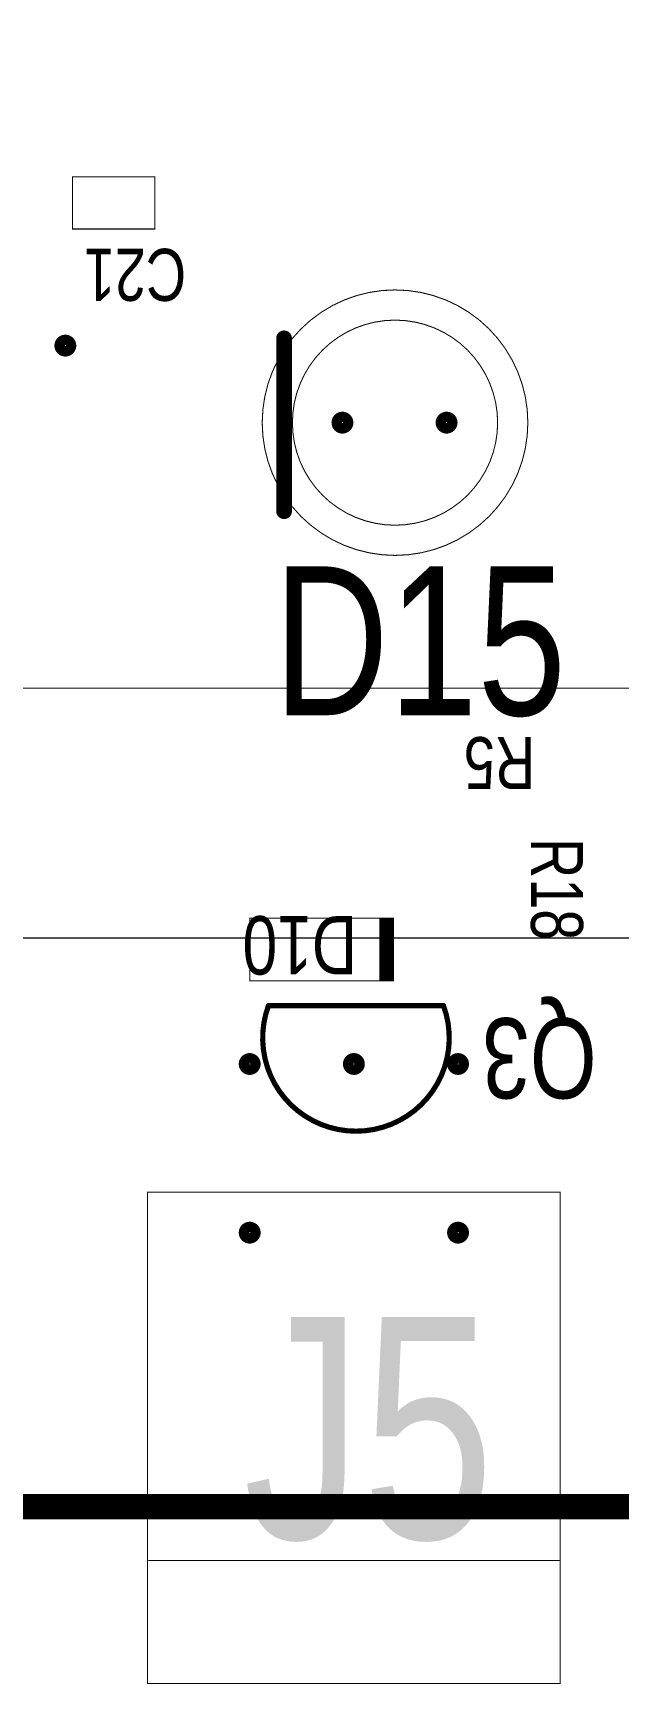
# Model space of a CAD drawing. Extents: x 0 to 5.43, y 0 to 3.78.
# Drawn here: x 2.384 to 2.946, y -0.001 to 1.585 of the extents above; entities that cross this region are included whole.
import ezdxf

# ---------------------------------------------------------------- set-up
doc = ezdxf.new("R2010")
doc.units = 0

msp = doc.modelspace()

# ---------------------------------------------------------------- linework, layer by layer
at = {"const_width": 0.024}
msp.add_lwpolyline([(0.012, 0.17), (0.012, 3.512), (5.421, 3.512), (5.421, 0.17), (0.012, 0.17)], close=True, dxfattribs=at)
at = {"layer": 'FAB', "const_width": 0.001}
for points in [[(0, 0.158), (0, 3.524), (5.433, 3.524), (5.433, 0.158), (0, 0.158, 2.338749)], [(0, 2.967), (5.433, 2.967), (5.433, 0.716), (0, 0.716), (0, 2.967, 0.400973)], [(0, 2.727), (0, 0.956), (5.433, 0.956), (5.433, 2.727), (0, 2.727, 0.400973)]]:
    msp.add_lwpolyline(points, format="xyb", close=True, dxfattribs=at)
at = {"layer": 'IN1', "const_width": 0.011}
for points in [[(2.41, 1.285, 1), (2.42, 1.285, 1)], [(2.676, 1.211, 1), (2.686, 1.211, 1)], [(2.776, 1.211, 1), (2.786, 1.211, 1)], [(2.587, 0.595, 1), (2.597, 0.595, 1)], [(2.687, 0.595, 1), (2.697, 0.595, 1)], [(2.787, 0.595, 1), (2.797, 0.595, 1)], [(2.587, 0.433, 1), (2.597, 0.433, 1)], [(2.787, 0.433, 1), (2.797, 0.433, 1)]]:
    msp.add_lwpolyline(points, format="xyb", close=True, dxfattribs=at)
at = {"layer": 'IN2', "const_width": 0.011}
for points in [[(2.41, 1.285, 1), (2.42, 1.285, 1)], [(2.676, 1.211, 1), (2.686, 1.211, 1)], [(2.776, 1.211, 1), (2.786, 1.211, 1)], [(2.587, 0.595, 1), (2.597, 0.595, 1)], [(2.687, 0.595, 1), (2.697, 0.595, 1)], [(2.787, 0.595, 1), (2.797, 0.595, 1)], [(2.587, 0.433, 1), (2.597, 0.433, 1)], [(2.787, 0.433, 1), (2.797, 0.433, 1)]]:
    msp.add_lwpolyline(points, format="xyb", close=True, dxfattribs=at)
at = {"layer": 'SST'}
for points, const_width in [([(0.012, 0.17), (0.012, 3.512), (5.421, 3.512), (5.421, 0.17), (0.012, 0.17)], 0.024), ([(2.422, 1.447), (2.501, 1.447), (2.501, 1.397), (2.422, 1.397), (2.422, 1.447)], 0.001), ([(2.73, 0.675), (2.73, 0.735), (2.592, 0.735), (2.592, 0.675), (2.73, 0.675)], 0.001)]:
    msp.add_lwpolyline(points, close=True, dxfattribs=dict(at, const_width=const_width))
for points, const_width in [([(2.4218, 1.447, 1), (2.4223, 1.447, 1)], 0.0005), ([(2.4218, 1.447, 1), (2.4223, 1.447, 1)], 0.0005), ([(2.5008, 1.447, 1), (2.5012, 1.447, 1)], 0.0005), ([(2.4218, 1.397, 1), (2.4223, 1.397, 1)], 0.0005), ([(2.5008, 1.397, 1), (2.5012, 1.397, 1)], 0.0005), ([(2.6212, 1.292, 1), (2.6288, 1.292, 1)], 0.0075), ([(2.6038, 1.211, 1), (2.6043, 1.211, 1)], 0.0005), ([(2.6038, 1.211, 1), (2.6043, 1.211, 1)], 0.0005), ([(2.6328, 1.211, 1), (2.6332, 1.211, 1)], 0.0005), ([(2.6328, 1.211, 1), (2.6332, 1.211, 1)], 0.0005), ([(2.8298, 1.211, 1), (2.8302, 1.211, 1)], 0.0005), ([(2.8298, 1.211, 1), (2.8302, 1.211, 1)], 0.0005), ([(2.8588, 1.211, 1), (2.8592, 1.211, 1)], 0.0005), ([(2.8588, 1.211, 1), (2.8592, 1.211, 1)], 0.0005), ([(2.6212, 1.126, 1), (2.6288, 1.126, 1)], 0.0075), ([(2.5918, 0.735, 1), (2.5922, 0.735, 1)], 0.0005), ([(2.7168, 0.735, 1), (2.7172, 0.735, 1)], 0.0005), ([(2.7168, 0.735, 1), (2.7172, 0.735, 1)], 0.0005), ([(2.7168, 0.734, 1), (2.7172, 0.734, 1)], 0.0005), ([(2.7168, 0.734, 1), (2.7172, 0.734, 1)], 0.0005), ([(2.7168, 0.733, 1), (2.7172, 0.733, 1)], 0.0005), ([(2.7168, 0.732, 1), (2.7172, 0.732, 1)], 0.0005), ([(2.7168, 0.731, 1), (2.7172, 0.731, 1)], 0.0005), ([(2.7168, 0.73, 1), (2.7172, 0.73, 1)], 0.0005), ([(2.7168, 0.729, 1), (2.7172, 0.729, 1)], 0.0005), ([(2.7178, 0.735, 1), (2.7182, 0.735, 1)], 0.0005), ([(2.7188, 0.735, 1), (2.7192, 0.735, 1)], 0.0005), ([(2.7198, 0.735, 1), (2.7203, 0.735, 1)], 0.0005), ([(2.7208, 0.735, 1), (2.7212, 0.735, 1)], 0.0005), ([(2.7218, 0.735, 1), (2.7222, 0.735, 1)], 0.0005), ([(2.7228, 0.735, 1), (2.7232, 0.735, 1)], 0.0005), ([(2.7238, 0.735, 1), (2.7243, 0.735, 1)], 0.0005), ([(2.7248, 0.735, 1), (2.7253, 0.735, 1)], 0.0005), ([(2.7258, 0.735, 1), (2.7262, 0.735, 1)], 0.0005), ([(2.7258, 0.735, 1), (2.7262, 0.735, 1)], 0.0005), ([(2.7268, 0.735, 1), (2.7272, 0.735, 1)], 0.0005), ([(2.7278, 0.735, 1), (2.7283, 0.735, 1)], 0.0005), ([(2.7288, 0.735, 1), (2.7293, 0.735, 1)], 0.0005), ([(2.7288, 0.735, 1), (2.7293, 0.735, 1)], 0.0005), ([(2.7288, 0.734, 1), (2.7293, 0.734, 1)], 0.0005), ([(2.7288, 0.733, 1), (2.7293, 0.733, 1)], 0.0005), ([(2.7288, 0.732, 1), (2.7293, 0.732, 1)], 0.0005), ([(2.7288, 0.731, 1), (2.7293, 0.731, 1)], 0.0005), ([(2.7288, 0.73, 1), (2.7293, 0.73, 1)], 0.0005), ([(2.7288, 0.729, 1), (2.7293, 0.729, 1)], 0.0005), ([(2.7298, 0.735, 1), (2.7302, 0.735, 1)], 0.0005), ([(2.7298, 0.734, 1), (2.7302, 0.734, 1)], 0.0005), ([(2.7168, 0.728, 1), (2.7172, 0.728, 1)], 0.0005), ([(2.7168, 0.727, 1), (2.7172, 0.727, 1)], 0.0005), ([(2.7168, 0.726, 1), (2.7172, 0.726, 1)], 0.0005), ([(2.7168, 0.725, 1), (2.7172, 0.725, 1)], 0.0005), ([(2.7168, 0.725, 1), (2.7172, 0.725, 1)], 0.0005), ([(2.7168, 0.724, 1), (2.7172, 0.724, 1)], 0.0005), ([(2.7168, 0.723, 1), (2.7172, 0.723, 1)], 0.0005), ([(2.7168, 0.722, 1), (2.7172, 0.722, 1)], 0.0005), ([(2.7168, 0.721, 1), (2.7172, 0.721, 1)], 0.0005), ([(2.7168, 0.72, 1), (2.7172, 0.72, 1)], 0.0005), ([(2.7168, 0.719, 1), (2.7172, 0.719, 1)], 0.0005), ([(2.7168, 0.718, 1), (2.7172, 0.718, 1)], 0.0005), ([(2.7168, 0.717, 1), (2.7172, 0.717, 1)], 0.0005), ([(2.7168, 0.716, 1), (2.7172, 0.716, 1)], 0.0005), ([(2.7168, 0.716, 1), (2.7172, 0.716, 1)], 0.0005), ([(2.7168, 0.715, 1), (2.7172, 0.715, 1)], 0.0005), ([(2.7168, 0.714, 1), (2.7172, 0.714, 1)], 0.0005), ([(2.7288, 0.728, 1), (2.7293, 0.728, 1)], 0.0005), ([(2.7288, 0.727, 1), (2.7293, 0.727, 1)], 0.0005), ([(2.7288, 0.726, 1), (2.7293, 0.726, 1)], 0.0005), ([(2.7288, 0.725, 1), (2.7293, 0.725, 1)], 0.0005), ([(2.7288, 0.725, 1), (2.7293, 0.725, 1)], 0.0005), ([(2.7288, 0.724, 1), (2.7293, 0.724, 1)], 0.0005), ([(2.7288, 0.723, 1), (2.7293, 0.723, 1)], 0.0005), ([(2.7288, 0.722, 1), (2.7293, 0.722, 1)], 0.0005), ([(2.7288, 0.721, 1), (2.7293, 0.721, 1)], 0.0005), ([(2.7288, 0.72, 1), (2.7293, 0.72, 1)], 0.0005), ([(2.7288, 0.719, 1), (2.7293, 0.719, 1)], 0.0005), ([(2.7288, 0.718, 1), (2.7293, 0.718, 1)], 0.0005), ([(2.7288, 0.717, 1), (2.7293, 0.717, 1)], 0.0005), ([(2.7288, 0.716, 1), (2.7293, 0.716, 1)], 0.0005), ([(2.7288, 0.716, 1), (2.7293, 0.716, 1)], 0.0005), ([(2.7288, 0.715, 1), (2.7293, 0.715, 1)], 0.0005), ([(2.7288, 0.714, 1), (2.7293, 0.714, 1)], 0.0005), ([(2.7168, 0.713, 1), (2.7172, 0.713, 1)], 0.0005), ([(2.7168, 0.712, 1), (2.7172, 0.712, 1)], 0.0005), ([(2.7168, 0.711, 1), (2.7172, 0.711, 1)], 0.0005), ([(2.7168, 0.71, 1), (2.7172, 0.71, 1)], 0.0005), ([(2.7168, 0.709, 1), (2.7172, 0.709, 1)], 0.0005), ([(2.7168, 0.708, 1), (2.7172, 0.708, 1)], 0.0005), ([(2.7168, 0.707, 1), (2.7172, 0.707, 1)], 0.0005), ([(2.7168, 0.707, 1), (2.7172, 0.707, 1)], 0.0005), ([(2.7168, 0.706, 1), (2.7172, 0.706, 1)], 0.0005), ([(2.7168, 0.705, 1), (2.7172, 0.705, 1)], 0.0005), ([(2.7168, 0.704, 1), (2.7172, 0.704, 1)], 0.0005), ([(2.7168, 0.703, 1), (2.7172, 0.703, 1)], 0.0005), ([(2.7168, 0.702, 1), (2.7172, 0.702, 1)], 0.0005), ([(2.7168, 0.701, 1), (2.7172, 0.701, 1)], 0.0005), ([(2.7168, 0.7, 1), (2.7172, 0.7, 1)], 0.0005), ([(2.7168, 0.699, 1), (2.7172, 0.699, 1)], 0.0005), ([(2.7168, 0.698, 1), (2.7172, 0.698, 1)], 0.0005), ([(2.7168, 0.698, 1), (2.7172, 0.698, 1)], 0.0005), ([(2.7288, 0.713, 1), (2.7293, 0.713, 1)], 0.0005), ([(2.7288, 0.712, 1), (2.7293, 0.712, 1)], 0.0005), ([(2.7288, 0.711, 1), (2.7293, 0.711, 1)], 0.0005), ([(2.7288, 0.71, 1), (2.7293, 0.71, 1)], 0.0005), ([(2.7288, 0.709, 1), (2.7293, 0.709, 1)], 0.0005), ([(2.7288, 0.708, 1), (2.7293, 0.708, 1)], 0.0005), ([(2.7288, 0.707, 1), (2.7293, 0.707, 1)], 0.0005), ([(2.7288, 0.707, 1), (2.7293, 0.707, 1)], 0.0005), ([(2.7288, 0.706, 1), (2.7293, 0.706, 1)], 0.0005), ([(2.7288, 0.705, 1), (2.7293, 0.705, 1)], 0.0005), ([(2.7288, 0.704, 1), (2.7293, 0.704, 1)], 0.0005), ([(2.7288, 0.703, 1), (2.7293, 0.703, 1)], 0.0005), ([(2.7288, 0.702, 1), (2.7293, 0.702, 1)], 0.0005), ([(2.7288, 0.701, 1), (2.7293, 0.701, 1)], 0.0005), ([(2.7288, 0.7, 1), (2.7293, 0.7, 1)], 0.0005), ([(2.7288, 0.699, 1), (2.7293, 0.699, 1)], 0.0005), ([(2.7288, 0.698, 1), (2.7293, 0.698, 1)], 0.0005), ([(2.7288, 0.698, 1), (2.7293, 0.698, 1)], 0.0005), ([(2.7168, 0.697, 1), (2.7172, 0.697, 1)], 0.0005), ([(2.7168, 0.696, 1), (2.7172, 0.696, 1)], 0.0005), ([(2.7168, 0.695, 1), (2.7172, 0.695, 1)], 0.0005), ([(2.7168, 0.694, 1), (2.7172, 0.694, 1)], 0.0005), ([(2.7168, 0.693, 1), (2.7172, 0.693, 1)], 0.0005), ([(2.7168, 0.692, 1), (2.7172, 0.692, 1)], 0.0005), ([(2.7168, 0.691, 1), (2.7172, 0.691, 1)], 0.0005), ([(2.7168, 0.69, 1), (2.7172, 0.69, 1)], 0.0005), ([(2.7168, 0.689, 1), (2.7172, 0.689, 1)], 0.0005), ([(2.7168, 0.689, 1), (2.7172, 0.689, 1)], 0.0005), ([(2.7168, 0.688, 1), (2.7172, 0.688, 1)], 0.0005), ([(2.7168, 0.687, 1), (2.7172, 0.687, 1)], 0.0005), ([(2.7168, 0.686, 1), (2.7172, 0.686, 1)], 0.0005), ([(2.7168, 0.685, 1), (2.7172, 0.685, 1)], 0.0005), ([(2.7168, 0.684, 1), (2.7172, 0.684, 1)], 0.0005), ([(2.7168, 0.683, 1), (2.7172, 0.683, 1)], 0.0005), ([(2.7168, 0.682, 1), (2.7172, 0.682, 1)], 0.0005), ([(2.7288, 0.697, 1), (2.7293, 0.697, 1)], 0.0005), ([(2.7288, 0.696, 1), (2.7293, 0.696, 1)], 0.0005), ([(2.7288, 0.695, 1), (2.7293, 0.695, 1)], 0.0005), ([(2.7288, 0.694, 1), (2.7293, 0.694, 1)], 0.0005), ([(2.7288, 0.693, 1), (2.7293, 0.693, 1)], 0.0005), ([(2.7288, 0.692, 1), (2.7293, 0.692, 1)], 0.0005), ([(2.7288, 0.691, 1), (2.7293, 0.691, 1)], 0.0005), ([(2.7288, 0.69, 1), (2.7293, 0.69, 1)], 0.0005), ([(2.7288, 0.689, 1), (2.7293, 0.689, 1)], 0.0005), ([(2.7288, 0.689, 1), (2.7293, 0.689, 1)], 0.0005), ([(2.7288, 0.688, 1), (2.7293, 0.688, 1)], 0.0005), ([(2.7288, 0.687, 1), (2.7293, 0.687, 1)], 0.0005), ([(2.7288, 0.686, 1), (2.7293, 0.686, 1)], 0.0005), ([(2.7288, 0.685, 1), (2.7293, 0.685, 1)], 0.0005), ([(2.7288, 0.684, 1), (2.7293, 0.684, 1)], 0.0005), ([(2.7288, 0.683, 1), (2.7293, 0.683, 1)], 0.0005), ([(2.7288, 0.682, 1), (2.7293, 0.682, 1)], 0.0005), ([(2.5918, 0.675, 1), (2.5922, 0.675, 1)], 0.0005), ([(2.7168, 0.681, 1), (2.7172, 0.681, 1)], 0.0005), ([(2.7168, 0.68, 1), (2.7172, 0.68, 1)], 0.0005), ([(2.7168, 0.68, 1), (2.7172, 0.68, 1)], 0.0005), ([(2.7168, 0.679, 1), (2.7172, 0.679, 1)], 0.0005), ([(2.7168, 0.678, 1), (2.7172, 0.678, 1)], 0.0005), ([(2.7168, 0.677, 1), (2.7172, 0.677, 1)], 0.0005), ([(2.7168, 0.676, 1), (2.7172, 0.676, 1)], 0.0005), ([(2.7168, 0.675, 1), (2.7172, 0.675, 1)], 0.0005), ([(2.7168, 0.675, 1), (2.7172, 0.675, 1)], 0.0005), ([(2.7178, 0.675, 1), (2.7182, 0.675, 1)], 0.0005), ([(2.7188, 0.675, 1), (2.7192, 0.675, 1)], 0.0005), ([(2.7198, 0.675, 1), (2.7203, 0.675, 1)], 0.0005), ([(2.7208, 0.675, 1), (2.7212, 0.675, 1)], 0.0005), ([(2.7218, 0.675, 1), (2.7222, 0.675, 1)], 0.0005), ([(2.7228, 0.675, 1), (2.7232, 0.675, 1)], 0.0005), ([(2.7238, 0.675, 1), (2.7243, 0.675, 1)], 0.0005), ([(2.7248, 0.675, 1), (2.7253, 0.675, 1)], 0.0005), ([(2.7258, 0.675, 1), (2.7262, 0.675, 1)], 0.0005), ([(2.7258, 0.675, 1), (2.7262, 0.675, 1)], 0.0005), ([(2.7268, 0.675, 1), (2.7272, 0.675, 1)], 0.0005), ([(2.7278, 0.675, 1), (2.7283, 0.675, 1)], 0.0005), ([(2.7288, 0.681, 1), (2.7293, 0.681, 1)], 0.0005), ([(2.7288, 0.68, 1), (2.7293, 0.68, 1)], 0.0005), ([(2.7288, 0.68, 1), (2.7293, 0.68, 1)], 0.0005), ([(2.7288, 0.679, 1), (2.7293, 0.679, 1)], 0.0005), ([(2.7288, 0.678, 1), (2.7293, 0.678, 1)], 0.0005), ([(2.7288, 0.677, 1), (2.7293, 0.677, 1)], 0.0005), ([(2.7288, 0.676, 1), (2.7293, 0.676, 1)], 0.0005), ([(2.7288, 0.675, 1), (2.7293, 0.675, 1)], 0.0005), ([(2.7288, 0.675, 1), (2.7293, 0.675, 1)], 0.0005), ([(2.7298, 0.675, 1), (2.7302, 0.675, 1)], 0.0005), ([(2.7298, 0.675, 1), (2.7302, 0.675, 1)], 0.0005), ([(2.6087, 0.651, 1), (2.6113, 0.651, 1)], 0.0025), ([(2.6087, 0.651, 1), (2.6113, 0.651, 1)], 0.0025), ([(2.6098, 0.651, 1), (2.6123, 0.651, 1)], 0.0025), ([(2.7767, 0.651, 1), (2.7793, 0.651, 1)], 0.0025), ([(2.7767, 0.651, 1), (2.7793, 0.651, 1)], 0.0025), ([(2.494, 0), (2.89, 0), (2.89, 0.472), (2.494, 0.472), (2.494, 0, 1.047733)], 0.001), ([(2.4938, 0.472, 1), (2.4943, 0.472, 1)], 0.0005), ([(2.8898, 0.472, 1), (2.8903, 0.472, 1)], 0.0005), ([(2.4948, 0.118, 1), (2.4953, 0.118, 1)], 0.0005), ([(2.8888, 0.118, 1), (2.8893, 0.118, 1)], 0.0005), ([(2.4938, 0, 1), (2.4943, 0, 1)], 0.0005), ([(2.4938, 0, 1), (2.4943, 0, 1)], 0.0005), ([(2.8898, 0, 1), (2.8903, 0, 1)], 0.0005)]:
    msp.add_lwpolyline(points, format="xyb", close=True, dxfattribs=dict(at, const_width=const_width))
for points, const_width in [([(2.859, 1.211, 1), (2.604, 1.211)], 0.001), ([(2.83, 1.211, 1), (2.633, 1.211)], 0.001), ([(2.625, 1.126), (2.625, 1.292, 15.133361)], 0.015), ([(2.604, 1.211, 1), (2.859, 1.211)], 0.001), ([(2.633, 1.211, 1), (2.83, 1.211)], 0.001), ([(2.611, 0.651), (2.61, 0.651, 1.434973), (2.778, 0.651)], 0.005)]:
    msp.add_lwpolyline(points, format="xyb", dxfattribs=dict(at, const_width=const_width))
for points, const_width in [([(2.717, 0.675), (2.717, 0.735)], 0.001), ([(2.729, 0.735), (2.717, 0.735)], 0.001), ([(2.717, 0.734), (2.729, 0.734)], 0.001), ([(2.717, 0.734), (2.73, 0.734)], 0.001), ([(2.717, 0.733), (2.729, 0.733)], 0.001), ([(2.717, 0.732), (2.729, 0.732)], 0.001), ([(2.717, 0.731), (2.729, 0.731)], 0.001), ([(2.717, 0.73), (2.729, 0.73)], 0.001), ([(2.717, 0.729), (2.729, 0.729)], 0.001), ([(2.718, 0.675), (2.718, 0.735)], 0.001), ([(2.719, 0.675), (2.719, 0.735)], 0.001), ([(2.72, 0.675), (2.72, 0.735)], 0.001), ([(2.721, 0.675), (2.721, 0.735)], 0.001), ([(2.722, 0.675), (2.722, 0.735)], 0.001), ([(2.723, 0.675), (2.723, 0.735)], 0.001), ([(2.724, 0.675), (2.724, 0.735)], 0.001), ([(2.725, 0.675), (2.725, 0.735)], 0.001), ([(2.726, 0.675), (2.726, 0.735)], 0.001), ([(2.726, 0.675), (2.726, 0.735)], 0.001), ([(2.727, 0.675), (2.727, 0.735)], 0.001), ([(2.728, 0.675), (2.728, 0.735)], 0.001), ([(2.729, 0.675), (2.729, 0.735)], 0.001), ([(2.717, 0.728), (2.729, 0.728)], 0.001), ([(2.717, 0.727), (2.729, 0.727)], 0.001), ([(2.717, 0.726), (2.729, 0.726)], 0.001), ([(2.717, 0.725), (2.729, 0.725)], 0.001), ([(2.717, 0.725), (2.729, 0.725)], 0.001), ([(2.717, 0.724), (2.729, 0.724)], 0.001), ([(2.717, 0.723), (2.729, 0.723)], 0.001), ([(2.717, 0.722), (2.729, 0.722)], 0.001), ([(2.717, 0.721), (2.729, 0.721)], 0.001), ([(2.717, 0.72), (2.729, 0.72)], 0.001), ([(2.717, 0.719), (2.729, 0.719)], 0.001), ([(2.717, 0.718), (2.729, 0.718)], 0.001), ([(2.717, 0.717), (2.729, 0.717)], 0.001), ([(2.717, 0.716), (2.729, 0.716)], 0.001), ([(2.717, 0.716), (2.729, 0.716)], 0.001), ([(2.717, 0.715), (2.729, 0.715)], 0.001), ([(2.717, 0.714), (2.729, 0.714)], 0.001), ([(2.717, 0.713), (2.729, 0.713)], 0.001), ([(2.717, 0.712), (2.729, 0.712)], 0.001), ([(2.717, 0.711), (2.729, 0.711)], 0.001), ([(2.717, 0.71), (2.729, 0.71)], 0.001), ([(2.717, 0.709), (2.729, 0.709)], 0.001), ([(2.717, 0.708), (2.729, 0.708)], 0.001), ([(2.717, 0.707), (2.729, 0.707)], 0.001), ([(2.717, 0.707), (2.729, 0.707)], 0.001), ([(2.717, 0.706), (2.729, 0.706)], 0.001), ([(2.717, 0.705), (2.729, 0.705)], 0.001), ([(2.717, 0.704), (2.729, 0.704)], 0.001), ([(2.717, 0.703), (2.729, 0.703)], 0.001), ([(2.717, 0.702), (2.729, 0.702)], 0.001), ([(2.717, 0.701), (2.729, 0.701)], 0.001), ([(2.717, 0.7), (2.729, 0.7)], 0.001), ([(2.717, 0.699), (2.729, 0.699)], 0.001), ([(2.717, 0.698), (2.729, 0.698)], 0.001), ([(2.717, 0.698), (2.729, 0.698)], 0.001), ([(2.717, 0.697), (2.729, 0.697)], 0.001), ([(2.717, 0.696), (2.729, 0.696)], 0.001), ([(2.717, 0.695), (2.729, 0.695)], 0.001), ([(2.717, 0.694), (2.729, 0.694)], 0.001), ([(2.717, 0.693), (2.729, 0.693)], 0.001), ([(2.717, 0.692), (2.729, 0.692)], 0.001), ([(2.717, 0.691), (2.729, 0.691)], 0.001), ([(2.717, 0.69), (2.729, 0.69)], 0.001), ([(2.717, 0.689), (2.729, 0.689)], 0.001), ([(2.717, 0.689), (2.729, 0.689)], 0.001), ([(2.717, 0.688), (2.729, 0.688)], 0.001), ([(2.717, 0.687), (2.729, 0.687)], 0.001), ([(2.717, 0.686), (2.729, 0.686)], 0.001), ([(2.717, 0.685), (2.729, 0.685)], 0.001), ([(2.717, 0.684), (2.729, 0.684)], 0.001), ([(2.717, 0.683), (2.729, 0.683)], 0.001), ([(2.717, 0.682), (2.729, 0.682)], 0.001), ([(2.717, 0.681), (2.729, 0.681)], 0.001), ([(2.717, 0.68), (2.729, 0.68)], 0.001), ([(2.717, 0.68), (2.729, 0.68)], 0.001), ([(2.717, 0.679), (2.729, 0.679)], 0.001), ([(2.717, 0.678), (2.729, 0.678)], 0.001), ([(2.717, 0.677), (2.729, 0.677)], 0.001), ([(2.717, 0.676), (2.729, 0.676)], 0.001), ([(2.717, 0.675), (2.729, 0.675)], 0.001), ([(2.778, 0.651), (2.61, 0.651)], 0.005), ([(2.495, 0.118), (2.889, 0.118)], 0.001)]:
    msp.add_lwpolyline(points, dxfattribs=dict(at, const_width=const_width))

# ---------------------------------------------------------------- texts
at = {"layer": 'SST', "width": 0.8}
for s, height, rotation, p in [('C21', 0.05, 180, (2.531, 1.378)), ('D15', 0.143, 360, (2.615, 0.93)), ('R5', 0.05, 180, (2.866, 0.909)), ('R18', 0.05, 270, (2.862, 0.812)), ('D10', 0.056, 180, (2.695, 0.737)), ('Q3', 0.077, 180, (2.925, 0.639))]:
    msp.add_text(s, height=height, rotation=rotation, dxfattribs=at).set_placement(p)
msp.add_text('J5', height=0.213, dxfattribs=at).set_placement((2.586, 0.139))

doc.saveas('drawing.dxf')
